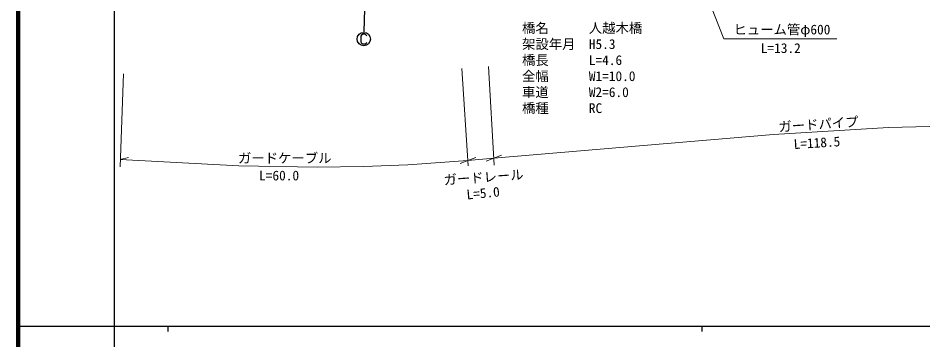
# Model space of a CAD drawing. Units: millimetres, scale not verified. Extents: x 40000 to 680000, y 20000 to 380000.
# Drawn here: x 40000 to 209356, y 202409 to 262691 of the extents above; entities that cross this region are included whole.
import ezdxf
from ezdxf.enums import TextEntityAlignment as Align

# ---------------------------------------------------------------- set-up
doc = ezdxf.new("R2010")
doc.units = ezdxf.units.MM
doc.header["$LTSCALE"] = 1000
for name, color, linetype, lineweight in [('M-BGD-EXST', 7, 'Continuous', 25), ('M-STR-HTXT', 7, 'Continuous', 13), ('M-TTL', 2, 'Continuous', 140), ('M-TTL-BAND', 7, 'Continuous', 25)]:
    doc.layers.add(name, color=color, linetype=linetype, lineweight=lineweight)
doc.styles.add('ＭＳ ゴシック', font='')
doc.styles.get('ＭＳ ゴシック').set_extended_font_data('MS Gothic')

msp = doc.modelspace()

# ---------------------------------------------------------------- linework, layer by layer
at = {"layer": 'M-BGD-EXST'}
for p, q in [((105317, 279243), (104708, 260090)), ((104295, 259518), (104145, 259318)), ((104145, 259318), (104145, 258218)), ((104495, 259668), (104295, 259518)), ((104945, 259668), (104495, 259668)), ((105145, 259518), (104945, 259668)), ((105245, 259368), (105145, 259518)), ((104145, 258218), (104295, 258018)), ((104295, 258018), (104495, 257868)), ((104495, 257868), (104945, 257868)), ((104945, 257868), (105145, 257968)), ((105145, 257968), (105245, 258118))]:
    msp.add_line(p, q, dxfattribs=at)
msp.add_circle((104695, 258768), 1250, dxfattribs=at)
at = {"layer": 'M-STR-HTXT'}
for p, q in [((162740, 282747), (172065, 258814)), ((172065, 258814), (193276, 258814)), ((123025, 253268), (124265, 234994)), ((128038, 253645), (129116, 235156)), ((59727, 252266), (59080, 234855)), ((181421, 240907), (202898, 242190)), ((202898, 242190), (215279, 242527)), ((129039, 236471), (181421, 240907)), ((59130, 236212), (60651, 236549)), ((59130, 236212), (81343, 234995)), ((124197, 235991), (112931, 235225)), ((124197, 235991), (122729, 235470)), ((124197, 235991), (125648, 236557)), ((124197, 235991), (129039, 236471)), ((129039, 236471), (127588, 235905)), ((129039, 236471), (130498, 237016)), ((81343, 234995), (96005, 234784)), ((96005, 234784), (104629, 234892)), ((104629, 234892), (112931, 235225))]:
    msp.add_line(p, q, dxfattribs=at)
at = {"layer": 'M-TTL'}
msp.add_line((40000, 380000), (40000, 20000), dxfattribs=at)
at = {"layer": 'M-TTL-BAND'}
for p, q in [((58000, 370000), (58000, 20000)), ((40000, 205000), (579000, 205000)), ((68000, 205000), (68000, 204000)), ((168000, 205000), (168000, 204000))]:
    msp.add_line(p, q, dxfattribs=at)

# ---------------------------------------------------------------- texts
at = {"layer": 'M-STR-HTXT', "style": 'ＭＳ ゴシック'}
for s, p in [('橋名\u3000\u3000\u3000人越木橋', (134327, 259350)), ('架設年月\u3000H5.3', (134327, 256350)), ('橋長\u3000\u3000\u3000L=4.6', (134327, 253350)), ('全幅\u3000\u3000\u3000W1=10.0', (134327, 250350)), ('車道\u3000\u3000\u3000W2=6.0', (134327, 247350)), ('橋種\u3000\u3000\u3000RC', (134327, 244350))]:
    msp.add_text(s, height=1833, dxfattribs=at).set_placement(p, align=Align.BOTTOM_LEFT)
for s, p in [('ヒューム管φ600', (182970, 260549)), ('L=13.2', (182757, 257066)), ('ガードケーブル', (89910, 236469)), ('L=60.0', (88853, 233205))]:
    msp.add_text(s, height=1833, dxfattribs=at).set_placement(p, align=Align.MIDDLE_CENTER)
for s, rotation, p in [('ガードパイプ', 3.9, (189809, 242810)), ('L=118.5', 3.6, (189523, 239342)), ('ガードレール', 4.1, (127121, 232895)), ('L=5.0', 5.3, (127035, 229911))]:
    msp.add_text(s, height=1833, rotation=rotation, dxfattribs=at).set_placement(p, align=Align.MIDDLE_CENTER)

doc.saveas('drawing.dxf')
